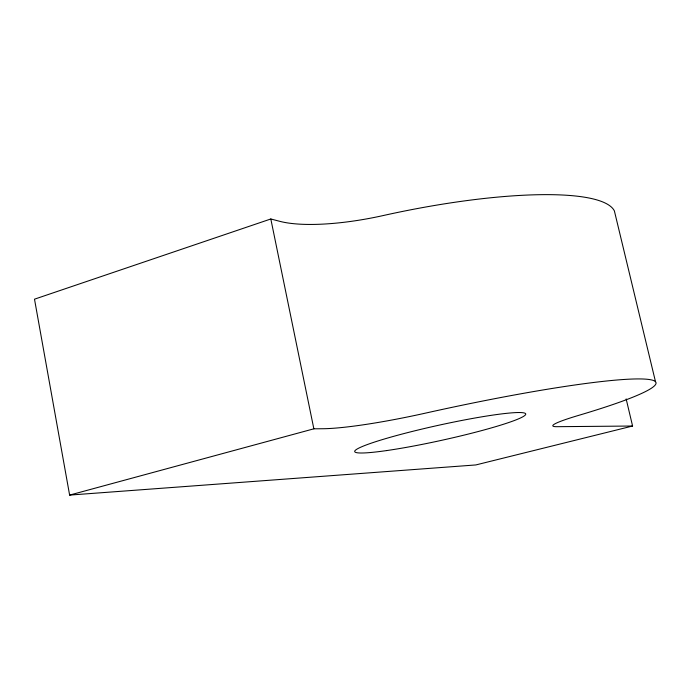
<?xml version="1.0" encoding="UTF-8"?>
<svg xmlns="http://www.w3.org/2000/svg" width="690" height="690" viewBox="0 0 690 690"><rect width="100%" height="100%" fill="white"/><g stroke="black" fill="none" stroke-linecap="round" stroke-linejoin="round"><path stroke-width="1.03" d="M655.5 381.717L614.385 210.916A218.989 46.558 -12.1 0 0 383.14 215.565A109.977 29.541 -11.8 0 1 279.786 221.326L270.816 218.98L34.5 299.184L69.621 495.092L475.841 464.939L632.583 426.023L626.149 398.915M69.621 495.092L313.855 428.818L322.515 428.74A112.41 12.644 -12.3 0 0 425.946 413.025A222.836 19.743 -12.4 0 1 640.596 378.939A222.836 19.743 -12.4 0 1 578.85 415.32A75.512 5.649 -13 0 0 557.097 426.687L632.583 426.023M270.816 218.98L313.855 428.818M386.538 450.587A87.492 7.668 -12.4 0 0 524.676 415.578A87.492 7.668 -12.4 0 0 409.506 432.138A87.492 7.668 -12.4 0 0 386.538 450.587"/></g></svg>
